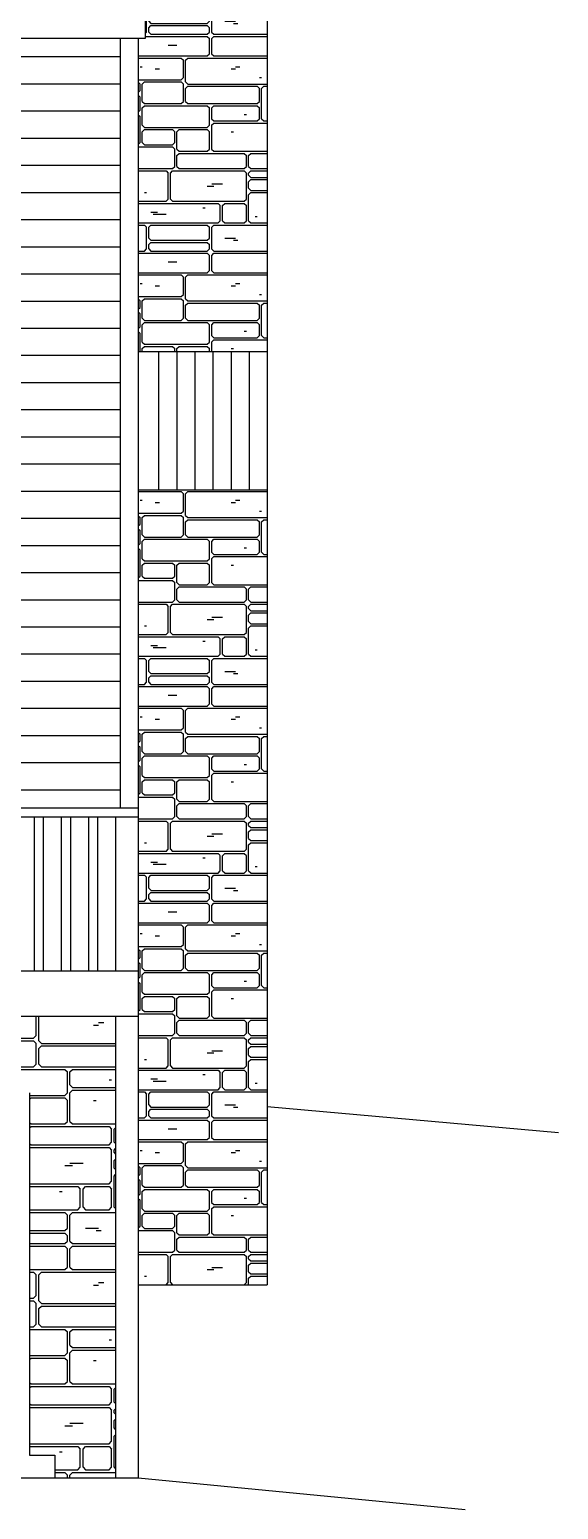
# Model space of a CAD drawing. Header units: inches. Extents: x 52 to 2123, y 129 to 1246.
# Drawn here: x 924.8 to 1041.6, y 129 to 456 of the extents above; entities that cross this region are included whole.
import ezdxf

# ---------------------------------------------------------------- set-up
doc = ezdxf.new("R2010")
doc.units = ezdxf.units.IN
doc.header["$LTSCALE"] = 15
doc.header["$MEASUREMENT"] = 0
for name, color, linetype in [('Exterior', 5, 'CONTINUOUS'), ('Exterior Details', 7, 'CONTINUOUS'), ('Landscaping', 94, 'CONTINUOUS'), ('Masonry', 1, 'CONTINUOUS')]:
    doc.layers.add(name, color=color, linetype=linetype)
pattern_1 = [(90, (609.615, 198.7), (-47.8906, 3e-15), [4.7874, -43.1032]), (90, (601.955, 197.265), (-47.8906, 3e-15), [6.2236, -41.667]), (90, (602.434, 198.7), (-47.8906, 3e-15), [4.7874, -43.1032]), (90, (592.86, 196.786), (-47.8906, 3e-15), [6.7024, -41.1883]), (90, (592.38, 200.616), (-47.8906, 3e-15), [2.8724, -45.0182]), (315, (565.57, 202.052), (47.8906, 4e-15), [0.677, -67.0505]), (90, (575.624, 200.616), (-47.8906, 3e-15), [3.83, -44.0607]), (90, (566.53, 200.616), (-47.8906, 3e-15), [3.83, -44.0607]), (90, (576.103, 200.616), (-47.8906, 3e-15), [2.8724, -45.0182]), (45, (562.22, 201.574), (4e-15, 47.8906), [0.677, -67.0505]), (45, (565.57, 198.222), (47.8906, -4e-15), [0.677, -67.0505]), (0, (563.177, 190.563), (0, 47.8906), [10.0535, -37.837]), (0, (563.177, 185.775), (0, 47.8906), [10.0535, -37.837]), (315, (562.7, 186.254), (-4e-15, 47.8906), [0.677, -67.0505]), (45, (562.7, 190.084), (4e-15, 47.8906), [0.677, -67.0505]), (90, (562.7, 186.254), (-47.8906, 3e-15), [3.83, -44.0607]), (315, (562.22, 198.7), (47.8906, 4e-15), [0.677, -67.0505]), (90, (562.22, 198.7), (-47.8906, 3e-15), [2.8724, -45.0182]), (0, (562.7, 198.222), (0, 47.8906), [2.8724, -45.0182]), (0, (595.253, 192.48), (0, 47.8906), [1.4362, -46.4544]), (0, (593.34, 196.308), (0, 47.8906), [8.1386, -39.752]), (0, (582.327, 195.83), (0, 47.8906), [19.1496, -28.741]), (0, (582.327, 189.605), (0, 47.8906), [19.1496, -28.741]), (0, (590.465, 189.126), (0, 47.8906), [11.011, -36.8796]), (0, (590.465, 185.775), (0, 47.8906), [11.011, -36.8796]), (0, (574.667, 194.393), (0, 47.8906), [6.2236, -41.667]), (0, (567.007, 194.87), (0, 47.8906), [13.8835, -34.007]), (0, (567.007, 199.66), (0, 47.8906), [13.8835, -34.007]), (0, (576.58, 200.137), (0, 47.8906), [15.3197, -32.571]), (0, (574.667, 189.126), (0, 47.8906), [14.3622, -33.5284]), (0, (574.667, 185.775), (0, 47.8906), [14.3622, -33.5284]), (0, (574.667, 189.605), (0, 47.8906), [6.2236, -41.667]), (45, (573.23, 191.04), (47.8906, -4e-15), [0.677, -67.0505]), (315, (566.53, 191.52), (-4e-15, 47.8906), [0.677, -67.0505]), (90, (574.19, 190.084), (-47.8906, 3e-15), [3.83, -44.0607]), (315, (573.23, 190.563), (-4e-15, 47.8906), [0.677, -67.0505]), (45, (573.23, 185.775), (47.8906, -4e-15), [0.677, -67.0505]), (0, (567.007, 191.04), (0, 47.8906), [6.2236, -41.667]), (315, (574.188, 186.254), (-4e-15, 47.8906), [0.677, -67.0505]), (45, (574.188, 188.648), (47.8906, -4e-15), [0.677, -67.0505]), (315, (574.188, 190.084), (-4e-15, 47.8906), [0.677, -67.0505]), (90, (574.19, 186.254), (-47.8906, 3e-15), [2.3937, -45.497]), (90, (573.71, 186.254), (-47.8906, 3e-15), [3.83, -44.0607]), (315, (573.23, 194.393), (47.8906, 4e-15), [0.677, -67.0505]), (0, (567.007, 200.137), (0, 47.8906), [8.1386, -39.752]), (90, (566.53, 195.35), (-47.8906, 3e-15), [3.83, -44.0607]), (0, (567.007, 194.393), (0, 47.8906), [6.2236, -41.667]), (45, (566.53, 193.914), (47.8906, -4e-15), [0.677, -67.0505]), (315, (566.53, 195.35), (-4e-15, 47.8906), [0.677, -67.0505]), (90, (566.53, 191.52), (-47.8906, 3e-15), [2.3937, -45.497]), (315, (566.53, 200.616), (47.8906, 4e-15), [0.677, -67.0505]), (45, (566.53, 199.18), (47.8906, -4e-15), [0.677, -67.0505]), (90, (566.05, 198.7), (-47.8906, 3e-15), [2.8724, -45.0182]), (45, (574.188, 193.914), (47.8906, -4e-15), [0.677, -67.0505]), (90, (573.71, 191.52), (-47.8906, 3e-15), [2.3937, -45.497]), (315, (576.103, 200.616), (47.8906, 4e-15), [0.677, -67.0505]), (45, (575.146, 200.137), (47.8906, -4e-15), [0.677, -67.0505]), (90, (581.37, 190.084), (-47.8906, 3e-15), [3.83, -44.0607]), (90, (581.85, 190.084), (-47.8906, 3e-15), [5.266, -42.6245]), (315, (581.848, 190.084), (-4e-15, 47.8906), [0.677, -67.0505]), (45, (580.89, 189.605), (4e-15, 47.8906), [0.677, -67.0505]), (315, (589.987, 186.254), (-4e-15, 47.8906), [0.677, -67.0505]), (45, (589.03, 185.775), (4e-15, 47.8906), [0.677, -67.0505]), (45, (589.987, 188.648), (4e-15, 47.8906), [0.677, -67.0505]), (315, (589.03, 189.126), (-4e-15, 47.8906), [0.677, -67.0505]), (90, (589.987, 186.254), (-47.8906, 3e-15), [2.3937, -45.497]), (90, (589.51, 186.254), (-47.8906, 3e-15), [2.3937, -45.497]), (0, (582.327, 196.308), (0, 47.8906), [9.5748, -38.316]), (0, (582.327, 199.66), (0, 47.8906), [9.5748, -38.316]), (315, (581.848, 196.786), (-4e-15, 47.8906), [0.677, -67.0505]), (90, (581.37, 195.35), (-47.8906, 3e-15), [3.83, -44.0607]), (45, (581.848, 195.35), (4e-15, 47.8906), [0.677, -67.0505]), (45, (580.89, 194.87), (47.8906, -4e-15), [0.677, -67.0505]), (315, (580.89, 194.393), (-4e-15, 47.8906), [0.677, -67.0505]), (0, (586.157, 193.914), (0, 47.8906), [0.4787, -47.412]), (45, (581.848, 199.18), (47.8906, -4e-15), [0.677, -67.0505]), (315, (580.89, 199.66), (-4e-15, 47.8906), [0.677, -67.0505]), (90, (581.85, 196.786), (-47.8906, 3e-15), [2.3937, -45.497]), (315, (592.86, 196.786), (-4e-15, 47.8906), [0.677, -67.0505]), (45, (591.9, 196.308), (4e-15, 47.8906), [0.677, -67.0505]), (0, (589.03, 197.744), (0, 47.8906), [0.4787, -47.412]), (45, (591.9, 200.137), (47.8906, -4e-15), [0.677, -67.0505]), (315, (591.9, 199.66), (-4e-15, 47.8906), [0.677, -67.0505]), (90, (592.38, 196.786), (-47.8906, 3e-15), [2.3937, -45.497]), (0, (602.913, 197.744), (0, 47.8906), [10.5323, -37.3583]), (0, (602.913, 191.04), (0, 47.8906), [10.5323, -37.3583]), (315, (602.434, 191.52), (-4e-15, 47.8906), [0.677, -67.0505]), (90, (601.955, 190.084), (-47.8906, 3e-15), [5.266, -42.6245]), (45, (602.434, 190.084), (47.8906, -4e-15), [0.677, -67.0505]), (315, (602.434, 186.254), (-4e-15, 47.8906), [0.677, -67.0505]), (45, (601.476, 185.775), (4e-15, 47.8906), [0.677, -67.0505]), (90, (602.434, 186.254), (-47.8906, 3e-15), [3.83, -44.0607]), (90, (601.955, 186.254), (-47.8906, 3e-15), [2.3937, -45.497]), (45, (601.476, 189.605), (4e-15, 47.8906), [0.677, -67.0505]), (315, (601.476, 189.126), (-4e-15, 47.8906), [0.677, -67.0505]), (45, (609.615, 185.775), (4e-15, 47.8906), [0.677, -67.0505]), (0, (602.913, 185.775), (0, 47.8906), [6.7024, -41.1883]), (0, (602.913, 190.563), (0, 47.8906), [6.7024, -41.1883]), (315, (609.615, 190.563), (47.8906, 4e-15), [0.677, -67.0505]), (90, (610.094, 186.254), (-47.8906, 3e-15), [3.83, -44.0607]), (315, (602.434, 198.7), (-4e-15, 47.8906), [0.677, -67.0505]), (45, (602.434, 197.265), (4e-15, 47.8906), [0.677, -67.0505]), (63.435, (601.476, 196.308), (-1e-07, 47.8906), [1.0705, -106.0162]), (90, (602.434, 191.52), (-47.8906, 3e-15), [5.745, -42.1457]), (0, (596.69, 192.956), (0, 47.8906), [0.4787, -47.412]), (315, (601.476, 195.83), (47.8906, 4e-15), [0.677, -67.0505]), (0, (598.604, 201.095), (0, 47.8906), [0.9575, -46.933]), (0, (605.785, 193.914), (0, 47.8906), [0.9575, -46.933]), (0, (605.306, 194.393), (0, 47.8906), [0.9575, -46.933]), (0, (602.913, 198.222), (0, 47.8906), [6.2236, -41.667]), (45, (609.136, 198.222), (4e-15, 47.8906), [0.677, -67.0505]), (45, (613.445, 191.04), (4e-15, 47.8906), [0.677, -67.0505]), (90, (613.924, 191.52), (-47.8906, 3e-15), [5.745, -42.1457]), (315, (613.445, 197.744), (-4e-15, 47.8906), [0.677, -67.0505]), (0, (611.53, 196.786), (0, 47.8906), [0.4787, -47.412]), (315, (565.57, 204.925), (-4e-15, 47.8906), [0.677, -67.0505]), (45, (565.57, 202.53), (47.8906, -4e-15), [0.677, -67.0505]), (0, (562.7, 214.98), (0, 47.8906), [18.192, -29.6985]), (0, (562.7, 210.67), (0, 47.8906), [18.192, -29.6985]), (0, (562.7, 210.19), (0, 47.8906), [12.4472, -35.4434]), (0, (562.7, 205.404), (0, 47.8906), [12.4472, -35.4434]), (90, (562.22, 211.15), (-47.8906, 3e-15), [3.3512, -44.5394]), (90, (562.22, 205.88), (-47.8906, 3e-15), [3.83, -44.0607]), (315, (562.22, 203.01), (-4e-15, 47.8906), [0.677, -67.0505]), (45, (562.22, 204.446), (4e-15, 47.8906), [0.677, -67.0505]), (315, (562.22, 205.882), (-4e-15, 47.8906), [0.677, -67.0505]), (90, (562.22, 203.01), (-47.8906, 3e-15), [1.4362, -46.4544]), (0, (562.7, 204.925), (0, 47.8906), [2.8724, -45.0182]), (0, (562.7, 202.53), (0, 47.8906), [2.8724, -45.0182]), (0, (562.7, 202.052), (0, 47.8906), [2.8724, -45.0182]), (45, (562.22, 209.712), (4e-15, 47.8906), [0.677, -67.0505]), (315, (562.22, 211.15), (-4e-15, 47.8906), [0.677, -67.0505]), (45, (562.22, 214.5), (4e-15, 47.8906), [0.677, -67.0505]), (0, (607.22, 225.99), (0, 47.8906), [23.937, -23.9536]), (0, (607.22, 221.68), (0, 47.8906), [23.937, -23.9536]), (0, (590.465, 228.383), (0, 47.8906), [15.3197, -32.571]), (0, (590.465, 221.68), (0, 47.8906), [15.3197, -32.571]), (0, (590.465, 233.17), (0, 47.8906), [5.266, -42.6245]), (0, (590.465, 231.734), (0, 47.8906), [5.266, -42.6245]), (0, (590.465, 231.256), (0, 47.8906), [15.3197, -32.571]), (0, (590.465, 228.86), (0, 47.8906), [15.3197, -32.571]), (0, (582.327, 221.2), (0, 47.8906), [17.2346, -30.656]), (0, (582.327, 215.457), (0, 47.8906), [17.2346, -30.656]), (0, (576.58, 210.19), (0, 47.8906), [19.1496, -28.741]), (0, (576.58, 204.446), (0, 47.8906), [19.1496, -28.741]), (0, (582.327, 214.98), (0, 47.8906), [13.4047, -34.486]), (0, (582.327, 210.67), (0, 47.8906), [13.4047, -34.486]), (0, (593.34, 203.967), (0, 47.8906), [8.1386, -39.752]), (90, (589.987, 222.16), (-47.8906, 3e-15), [5.745, -42.1457]), (90, (589.51, 222.16), (-47.8906, 3e-15), [3.351, -44.5394]), (90, (584.24, 222.16), (-47.8906, 3e-15), [3.351, -44.5394]), (0, (568.443, 217.37), (0, 47.8906), [12.4472, -35.4434]), (0, (568.443, 215.457), (0, 47.8906), [12.4472, -35.4434]), (0, (568.443, 221.2), (0, 47.8906), [12.4472, -35.4434]), (0, (568.443, 217.85), (0, 47.8906), [12.4472, -35.4434]), (0, (576.58, 203.967), (0, 47.8906), [15.3197, -32.571]), (0, (567.007, 204.925), (0, 47.8906), [8.1386, -39.752]), (45, (566.53, 204.446), (47.8906, -4e-15), [0.677, -67.0505]), (90, (566.05, 203.01), (-47.8906, 3e-15), [1.4362, -46.4544]), (0, (569.4, 207.797), (0, 47.8906), [0.9575, -46.933]), (0, (566.05, 208.276), (0, 47.8906), [0.4787, -47.412]), (90, (575.624, 205.88), (-47.8906, 3e-15), [3.83, -44.0607]), (90, (576.103, 204.925), (-47.8906, 3e-15), [4.7874, -43.1032]), (45, (576.103, 203.49), (47.8906, -4e-15), [0.677, -67.0505]), (315, (576.103, 204.925), (47.8906, 4e-15), [0.677, -67.0505]), (45, (575.146, 205.404), (47.8906, -4e-15), [0.677, -67.0505]), (315, (575.146, 204.925), (47.8906, 4e-15), [0.677, -67.0505]), (45, (576.103, 209.712), (47.8906, -4e-15), [0.677, -67.0505]), (315, (575.146, 210.19), (47.8906, 4e-15), [0.677, -67.0505]), (0, (572.273, 213.063), (0, 47.8906), [1.915, -45.9757]), (315, (567.965, 215.936), (47.8906, 4e-15), [0.677, -67.0505]), (45, (567.965, 216.893), (47.8906, -4e-15), [0.677, -67.0505]), (90, (567.965, 215.936), (-47.8906, 3e-15), [0.9575, -46.933]), (45, (567.965, 220.723), (47.8906, -4e-15), [0.677, -67.0505]), (90, (567.965, 218.33), (-47.8906, 3e-15), [2.3937, -45.497]), (315, (567.965, 218.33), (47.8906, 4e-15), [0.677, -67.0505]), (90, (581.37, 211.15), (-47.8906, 3e-15), [3.3512, -44.5394]), (90, (581.85, 211.15), (-47.8906, 3e-15), [3.3512, -44.5394]), (45, (580.89, 210.67), (47.8906, -4e-15), [0.677, -67.0505]), (315, (581.848, 211.15), (-4e-15, 47.8906), [0.677, -67.0505]), (0, (586.157, 207.797), (0, 47.8906), [0.9575, -46.933]), (0, (587.114, 208.276), (0, 47.8906), [0.9575, -46.933]), (0, (592.38, 205.88), (0, 47.8906), [0.4787, -47.412]), (45, (592.86, 203.49), (4e-15, 47.8906), [0.677, -67.0505]), (315, (591.9, 203.967), (47.8906, 4e-15), [0.677, -67.0505]), (0, (584.72, 221.68), (0, 47.8906), [4.3087, -43.582]), (90, (581.85, 215.936), (-47.8906, 3e-15), [4.7874, -43.1032]), (45, (581.848, 214.5), (47.8906, -4e-15), [0.677, -67.0505]), (315, (580.89, 214.98), (-4e-15, 47.8906), [0.677, -67.0505]), (315, (581.848, 215.936), (-4e-15, 47.8906), [0.677, -67.0505]), (45, (580.89, 215.457), (47.8906, -4e-15), [0.677, -67.0505]), (315, (580.89, 217.372), (-4e-15, 47.8906), [0.677, -67.0505]), (90, (581.37, 215.936), (-47.8906, 3e-15), [0.9575, -46.933]), (315, (584.242, 222.16), (-4e-15, 47.8906), [0.677, -67.0505]), (45, (581.848, 220.723), (47.8906, -4e-15), [0.677, -67.0505]), (315, (580.89, 221.202), (-4e-15, 47.8906), [0.677, -67.0505]), (90, (581.37, 218.33), (-47.8906, 3e-15), [2.3937, -45.497]), (45, (580.89, 217.85), (47.8906, -4e-15), [0.677, -67.0505]), (0, (584.72, 218.33), (0, 47.8906), [2.3937, -45.497]), (0, (586.635, 217.85), (0, 47.8906), [0.9575, -46.933]), (45, (589.03, 221.68), (4e-15, 47.8906), [0.677, -67.0505]), (315, (589.987, 222.16), (-4e-15, 47.8906), [0.677, -67.0505]), (0, (573.23, 226.47), (0, 47.8906), [15.7984, -32.0922]), (0, (573.23, 233.17), (0, 47.8906), [15.7984, -32.0922]), (90, (572.75, 226.947), (-47.8906, 3e-15), [5.745, -42.1457]), (315, (572.752, 226.947), (-4e-15, 47.8906), [0.677, -67.0505]), (45, (572.752, 232.692), (4e-15, 47.8906), [0.677, -67.0505]), (0, (584.72, 225.99), (0, 47.8906), [4.3087, -43.582]), (45, (584.242, 225.51), (47.8906, -4e-15), [0.677, -67.0505]), (0, (580.89, 229.82), (0, 47.8906), [1.4362, -46.4544]), (0, (581.85, 230.3), (0, 47.8906), [2.3937, -45.497]), (45, (589.987, 227.904), (4e-15, 47.8906), [0.677, -67.0505]), (90, (589.51, 226.947), (-47.8906, 3e-15), [5.745, -42.1457]), (0, (591.423, 223.117), (0, 47.8906), [0.4787, -47.412]), (315, (589.03, 225.99), (47.8906, 4e-15), [0.677, -67.0505]), (45, (589.03, 226.468), (47.8906, -4e-15), [0.677, -67.0505]), (315, (589.987, 229.34), (-4e-15, 47.8906), [0.677, -67.0505]), (90, (589.987, 229.34), (-47.8906, 3e-15), [1.4362, -46.4544]), (45, (589.987, 230.777), (4e-15, 47.8906), [0.677, -67.0505]), (315, (589.987, 232.213), (-4e-15, 47.8906), [0.677, -67.0505]), (45, (589.987, 232.692), (4e-15, 47.8906), [0.677, -67.0505]), (315, (589.03, 233.17), (47.8906, 4e-15), [0.677, -67.0505]), (90, (589.987, 232.213), (-47.8906, 3e-15), [0.4787, -47.412]), (90, (606.743, 222.16), (-47.8906, 3e-15), [3.351, -44.5394]), (90, (606.264, 222.16), (-47.8906, 3e-15), [5.745, -42.1457]), (0, (601, 221.2), (0, 47.8906), [13.8835, -34.007]), (0, (601, 215.457), (0, 47.8906), [13.8835, -34.007]), (90, (596.69, 208.276), (-47.8906, 3e-15), [6.2236, -41.667]), (90, (609.615, 208.276), (-47.8906, 3e-15), [6.2236, -41.667]), (90, (596.21, 211.15), (-47.8906, 3e-15), [3.351, -44.5394]), (45, (602.434, 203.49), (47.8906, -4e-15), [0.677, -67.0505]), (0, (601.476, 211.627), (0, 47.8906), [1.915, -45.9757]), (0, (597.17, 207.797), (0, 47.8906), [11.9685, -35.922]), (0, (597.17, 207.32), (0, 47.8906), [11.9685, -35.922]), (0, (597.17, 204.446), (0, 47.8906), [11.9685, -35.922]), (45, (596.69, 206.84), (4e-15, 47.8906), [0.677, -67.0505]), (90, (596.21, 204.925), (-47.8906, 3e-15), [4.7874, -43.1032]), (315, (596.69, 204.925), (-4e-15, 47.8906), [0.677, -67.0505]), (45, (595.73, 204.446), (4e-15, 47.8906), [0.677, -67.0505]), (90, (596.69, 204.925), (-47.8906, 3e-15), [1.915, -45.9757]), (315, (601.476, 203.967), (-4e-15, 47.8906), [0.677, -67.0505]), (315, (596.69, 208.276), (-4e-15, 47.8906), [0.677, -67.0505]), (315, (595.73, 210.19), (-4e-15, 47.8906), [0.677, -67.0505]), (45, (595.73, 210.67), (47.8906, -4e-15), [0.677, -67.0505]), (0, (601, 212.106), (0, 47.8906), [0.4787, -47.412]), (315, (609.136, 207.32), (-4e-15, 47.8906), [0.677, -67.0505]), (0, (602.913, 203.967), (0, 47.8906), [6.2236, -41.667]), (90, (609.615, 204.925), (-47.8906, 3e-15), [1.915, -45.9757]), (45, (609.136, 204.446), (4e-15, 47.8906), [0.677, -67.0505]), (315, (609.136, 203.967), (-4e-15, 47.8906), [0.677, -67.0505]), (45, (609.136, 207.797), (4e-15, 47.8906), [0.677, -67.0505]), (0, (597.17, 214.98), (0, 47.8906), [11.9685, -35.922]), (90, (600.52, 215.936), (-47.8906, 3e-15), [4.7874, -43.1032]), (90, (600.04, 215.936), (-47.8906, 3e-15), [4.7874, -43.1032]), (45, (596.69, 214.5), (4e-15, 47.8906), [0.677, -67.0505]), (315, (595.73, 214.98), (-4e-15, 47.8906), [0.677, -67.0505]), (45, (599.56, 215.457), (47.8906, -4e-15), [0.677, -67.0505]), (315, (600.52, 215.936), (47.8906, 4e-15), [0.677, -67.0505]), (315, (599.56, 221.202), (-4e-15, 47.8906), [0.677, -67.0505]), (45, (600.52, 220.723), (4e-15, 47.8906), [0.677, -67.0505]), (315, (609.136, 214.98), (-4e-15, 47.8906), [0.677, -67.0505]), (45, (605.785, 221.68), (47.8906, -4e-15), [0.677, -67.0505]), (315, (606.743, 222.16), (-4e-15, 47.8906), [0.677, -67.0505]), (0, (609.136, 218.81), (0, 47.8906), [0.4787, -47.412]), (90, (615.36, 215.936), (-47.8906, 3e-15), [4.7874, -43.1032]), (45, (614.88, 215.457), (47.8906, -4e-15), [0.677, -67.0505]), (315, (614.88, 221.202), (-4e-15, 47.8906), [0.677, -67.0505]), (0, (609.615, 231.256), (0, 47.8906), [0.9575, -46.933]), (0, (607.22, 233.17), (0, 47.8906), [12.4472, -35.4434]), (0, (607.22, 226.47), (0, 47.8906), [12.4472, -35.4434]), (0, (597.17, 233.17), (0, 47.8906), [8.6173, -39.2733]), (0, (597.17, 231.734), (0, 47.8906), [8.6173, -39.2733]), (0, (598.604, 225.51), (0, 47.8906), [0.4787, -47.412]), (315, (596.69, 232.213), (-4e-15, 47.8906), [0.677, -67.0505]), (45, (596.69, 232.692), (47.8906, -4e-15), [0.677, -67.0505]), (45, (595.73, 231.734), (47.8906, -4e-15), [0.677, -67.0505]), (315, (595.73, 233.17), (-4e-15, 47.8906), [0.677, -67.0505]), (90, (596.69, 232.213), (-47.8906, 3e-15), [0.4787, -47.412]), (90, (596.21, 232.213), (-47.8906, 3e-15), [0.4787, -47.412]), (315, (605.785, 228.383), (47.8906, 4e-15), [0.677, -67.0505]), (90, (606.743, 226.947), (-47.8906, 3e-15), [5.745, -42.1457]), (45, (606.743, 225.51), (4e-15, 47.8906), [0.677, -67.0505]), (315, (606.743, 226.947), (-4e-15, 47.8906), [0.677, -67.0505]), (45, (605.785, 228.862), (47.8906, -4e-15), [0.677, -67.0505]), (315, (605.785, 231.256), (-4e-15, 47.8906), [0.677, -67.0505]), (45, (605.785, 231.734), (4e-15, 47.8906), [0.677, -67.0505]), (315, (605.785, 233.17), (-4e-15, 47.8906), [0.677, -67.0505]), (90, (606.264, 232.213), (-47.8906, 3e-15), [0.4787, -47.412]), (90, (606.264, 229.34), (-47.8906, 3e-15), [1.4362, -46.4544]), (45, (606.743, 232.692), (47.8906, -4e-15), [0.677, -67.0505]), (0, (608.18, 231.734), (0, 47.8906), [1.915, -45.9757]), (0, (616.796, 223.596), (0, 47.8906), [2.8724, -45.018]), (0, (616.317, 224.074), (0, 47.8906), [1.4362, -46.4544]), (0, (614.88, 228.383), (0, 47.8906), [0.4787, -47.412]), (90, (620.147, 226.947), (-47.8906, 3e-15), [5.745, -42.1457]), (45, (619.67, 226.468), (4e-15, 47.8906), [0.677, -67.0505]), (315, (619.67, 233.17), (47.8906, 4e-15), [0.677, -67.0505]), (90, (631.637, 222.16), (-47.8906, 3e-15), [3.351, -44.5394]), (45, (631.158, 221.68), (4e-15, 47.8906), [0.677, -67.0505]), (0, (627.807, 225.03), (0, 47.8906), [0.4787, -47.412]), (315, (631.158, 225.99), (47.8906, 4e-15), [0.677, -67.0505])]

# ---------------------------------------------------------------- blocks, each defined once
blk = doc.blocks.new('Lower Bricks 4')
at = {"layer": 'Exterior', "color": 2}
blk.add_line((918.78, 235.98), (919.93, 235.98), dxfattribs=at)
at = {"layer": 'Exterior'}
for p, q in [((915.33, 221.04), (915.38, 220.99)), ((924.79, 152.39), (925.1, 152.08))]:
    blk.add_line(p, q, dxfattribs=at)
at = {"layer": 'Exterior Details'}
for p, q in [((868.78, 233.68), (868.78, 237.99)), ((869.35, 232.53), (869.35, 237.99)), ((881.42, 235.98), (882.56, 235.98)), ((882.56, 236.55), (883.71, 236.55)), ((893.48, 232.53), (893.48, 237.99)), ((894.05, 236.55), (894.05, 237.99)), ((894.05, 236.55), (894.63, 235.98)), ((894.63, 235.98), (908.99, 235.98)), ((908.99, 235.98), (909.57, 236.55)), ((909.57, 236.55), (909.57, 237.99)), ((910.16, 233.68), (910.16, 237.99)), ((914.76, 236.55), (915.33, 236.55)), ((926.25, 233.68), (926.25, 237.99)), ((926.82, 232.53), (926.82, 237.99)), ((938.88, 235.98), (940.03, 235.98)), ((940.03, 236.55), (941.18, 236.55)), ((867.46, 233.1), (868.2, 233.1)), ((867.46, 232.53), (868.2, 232.53)), ((868.2, 233.1), (868.78, 233.68)), ((868.2, 232.53), (868.78, 231.95)), ((869.35, 232.53), (869.93, 231.95)), ((888.88, 233.68), (889.46, 233.68)), ((892.91, 231.95), (893.48, 232.53)), ((894.05, 234.83), (894.63, 235.4)), ((894.05, 232.53), (894.05, 234.83)), ((894.05, 232.53), (894.63, 231.95)), ((894.63, 235.4), (908.99, 235.4)), ((908.99, 235.4), (909.57, 234.83)), ((908.99, 231.95), (909.57, 232.53)), ((909.57, 232.53), (909.57, 234.83)), ((910.16, 233.68), (910.73, 233.1)), ((910.16, 231.95), (910.73, 232.53)), ((910.73, 233.1), (925.67, 233.1)), ((910.73, 232.53), (914.18, 232.53)), ((914.18, 232.53), (914.76, 231.95)), ((915.33, 231.95), (915.91, 232.53)), ((915.91, 232.53), (925.67, 232.53)), ((925.67, 233.1), (926.25, 233.68)), ((925.67, 232.53), (926.25, 231.95)), ((926.82, 232.53), (927.39, 231.95)), ((868.78, 227.36), (868.78, 231.95)), ((869.35, 230.81), (869.93, 231.38)), ((869.35, 227.36), (869.35, 230.81)), ((869.93, 231.95), (892.91, 231.95)), ((869.93, 231.38), (888.31, 231.38)), ((888.31, 231.38), (888.88, 230.81)), ((888.88, 227.36), (888.88, 230.81)), ((889.46, 230.81), (890.03, 231.38)), ((889.46, 222.76), (889.46, 230.81)), ((890.03, 231.38), (899.8, 231.38)), ((894.63, 231.95), (908.99, 231.95)), ((899.8, 231.38), (900.37, 230.81)), ((900.37, 223.34), (900.37, 230.81)), ((900.95, 230.81), (901.52, 231.38)), ((900.95, 225.06), (900.95, 230.81)), ((901.52, 231.38), (908.99, 231.38)), ((908.99, 231.38), (909.57, 230.81)), ((909.57, 225.06), (909.57, 230.81)), ((910.16, 230.23), (910.16, 231.95)), ((910.16, 230.23), (910.73, 229.66)), ((910.16, 228.51), (910.73, 229.08)), ((910.73, 229.66), (914.18, 229.66)), ((910.73, 229.08), (914.18, 229.08)), ((914.18, 229.66), (914.76, 230.23)), ((914.18, 229.08), (914.76, 228.51)), ((914.76, 230.23), (914.76, 231.95)), ((915.33, 227.36), (915.33, 231.95)), ((926.25, 227.36), (926.25, 231.95)), ((926.82, 230.81), (927.39, 231.38)), ((926.82, 227.36), (926.82, 230.81)), ((927.39, 231.95), (943.79, 231.95)), ((927.39, 231.38), (943.79, 231.38)), ((867.46, 226.78), (868.2, 226.78)), ((867.46, 226.21), (875.1, 226.21)), ((868.2, 226.78), (868.78, 227.36)), ((869.35, 227.36), (869.93, 226.78)), ((869.93, 226.78), (888.31, 226.78)), ((875.1, 226.21), (875.67, 225.63)), ((876.25, 225.63), (876.82, 226.21)), ((876.82, 226.21), (888.31, 226.21)), ((888.31, 226.78), (888.88, 227.36)), ((888.31, 226.21), (888.88, 225.63)), ((896.35, 227.93), (897.5, 227.93)), ((910.16, 225.06), (910.16, 228.51)), ((914.76, 225.06), (914.76, 228.51)), ((915.33, 227.36), (915.91, 226.78)), ((915.33, 225.63), (915.91, 226.21)), ((915.91, 226.78), (925.67, 226.78)), ((915.91, 226.21), (932.57, 226.21)), ((925.67, 226.78), (926.25, 227.36)), ((926.82, 227.36), (927.39, 226.78)), ((927.39, 226.78), (943.79, 226.78)), ((932.57, 226.21), (933.14, 225.63)), ((933.71, 225.63), (934.29, 226.21)), ((934.29, 226.21), (943.79, 226.21)), ((875.67, 221.04), (875.67, 225.63)), ((876.25, 222.76), (876.25, 225.63)), ((876.25, 222.76), (876.82, 222.19)), ((884.86, 223.91), (885.44, 223.91)), ((888.31, 222.19), (888.88, 222.76)), ((888.88, 222.76), (888.88, 225.63)), ((889.46, 222.76), (890.03, 222.19)), ((899.8, 222.19), (900.37, 223.34)), ((900.95, 225.06), (901.52, 224.49)), ((900.95, 223.34), (901.52, 223.91)), ((900.95, 220.99), (900.95, 223.34)), ((901.52, 224.49), (908.99, 224.49)), ((901.52, 223.91), (914.16, 223.91)), ((908.99, 224.49), (909.57, 225.06)), ((910.16, 225.06), (910.73, 224.49)), ((910.73, 224.49), (914.18, 224.49)), ((911.86, 222.76), (912.44, 222.76)), ((914.16, 223.91), (914.74, 223.34)), ((914.18, 224.49), (914.76, 225.06)), ((914.74, 220.99), (914.74, 223.34)), ((915.33, 221.04), (915.33, 225.63)), ((933.14, 221.04), (933.14, 225.63)), ((933.71, 222.76), (933.71, 225.63)), ((933.71, 222.76), (934.29, 222.19)), ((942.33, 223.91), (942.91, 223.91)), ((875.62, 220.99), (875.67, 221.04)), ((876.25, 221.04), (876.82, 221.61)), ((876.25, 220.99), (876.25, 221.04)), ((876.82, 222.19), (888.31, 222.19)), ((876.82, 221.61), (899.8, 221.61)), ((890.03, 222.19), (899.8, 222.19)), ((899.8, 221.61), (900.37, 221.04)), ((900.37, 220.99), (900.37, 221.04)), ((924.79, 220.46), (932.57, 220.46)), ((924.79, 219.58), (925.1, 219.89)), ((925.1, 219.89), (932.57, 219.89)), ((932.57, 220.46), (933.14, 221.04)), ((932.57, 219.89), (933.14, 219.32)), ((933.14, 214.72), (933.14, 219.32)), ((933.71, 221.04), (934.29, 221.61)), ((933.71, 214.72), (933.71, 221.04)), ((934.29, 222.19), (943.79, 222.19)), ((934.29, 221.61), (943.79, 221.61)), ((938.88, 219.32), (939.46, 219.32)), ((924.79, 214.45), (925.1, 214.14)), ((924.79, 213.27), (925.1, 213.57)), ((925.1, 214.14), (932.57, 214.14)), ((925.1, 213.57), (942.33, 213.57)), ((932.57, 214.14), (933.14, 214.72)), ((933.71, 214.72), (934.29, 214.14)), ((934.29, 214.14), (943.79, 214.14)), ((942.33, 213.57), (942.91, 213)), ((942.91, 210.12), (942.91, 213)), ((943.48, 213), (943.79, 213.31)), ((943.48, 210.12), (943.48, 213)), ((924.79, 209.85), (925.1, 209.55)), ((925.1, 209.55), (942.33, 209.55)), ((942.33, 209.55), (942.91, 210.12)), ((943.48, 210.12), (943.79, 209.81)), ((924.79, 208.95), (942.33, 208.95)), ((942.33, 208.95), (942.91, 208.38)), ((942.91, 201.49), (942.91, 208.38)), ((943.48, 208.38), (943.79, 208.69)), ((943.48, 207.81), (943.48, 208.38)), ((943.48, 207.81), (943.79, 207.49)), ((943.48, 206.08), (943.79, 206.39)), ((943.48, 204.36), (943.48, 206.08)), ((932.57, 204.93), (934.29, 204.93)), ((933.71, 205.51), (936.59, 205.51)), ((943.48, 204.36), (943.79, 204.05)), ((943.48, 202.64), (943.79, 202.95)), ((924.79, 200.91), (942.33, 200.91)), ((924.79, 200.34), (935.42, 200.34)), ((935.42, 200.34), (935.99, 199.76)), ((935.99, 195.74), (935.99, 199.76)), ((936.59, 199.76), (937.16, 200.34)), ((936.59, 195.74), (936.59, 199.76)), ((937.16, 200.34), (942.33, 200.34)), ((942.33, 200.91), (942.91, 201.49)), ((942.33, 200.34), (942.91, 199.76)), ((942.91, 195.74), (942.91, 199.76)), ((943.48, 195.74), (943.48, 202.64)), ((931.4, 199.19), (931.97, 199.19)), ((924.79, 195.17), (935.42, 195.17)), ((924.79, 194.59), (932.57, 194.59)), ((932.57, 194.59), (933.14, 194.02)), ((933.14, 191.15), (933.14, 194.02)), ((933.71, 194.02), (934.29, 194.59)), ((933.71, 188.27), (933.71, 194.02)), ((934.29, 194.59), (943.79, 194.59)), ((935.42, 195.17), (935.99, 195.74)), ((936.59, 195.74), (937.16, 195.17)), ((937.16, 195.17), (942.33, 195.17)), ((942.33, 195.17), (942.91, 195.74)), ((943.48, 195.74), (943.79, 195.43)), ((924.79, 190.57), (932.57, 190.57)), ((924.79, 190), (932.57, 190)), ((932.57, 190.57), (933.14, 191.15)), ((932.57, 190), (933.14, 189.42)), ((937.16, 191.15), (940.03, 191.15)), ((939.46, 190.57), (940.61, 190.57)), ((924.79, 187.7), (932.57, 187.7)), ((924.79, 187.12), (932.57, 187.12)), ((932.57, 187.7), (933.14, 188.27)), ((932.57, 187.12), (933.14, 186.55)), ((933.14, 188.27), (933.14, 189.42)), ((933.14, 182.53), (933.14, 186.55)), ((933.71, 188.27), (934.29, 187.7)), ((933.71, 186.55), (934.29, 187.12)), ((933.71, 182.53), (933.71, 186.55)), ((934.29, 187.7), (943.79, 187.7)), ((934.29, 187.12), (943.79, 187.12)), ((924.79, 181.95), (932.57, 181.95)), ((924.79, 181.38), (925.67, 181.38)), ((925.67, 181.38), (926.25, 180.8)), ((926.25, 176.21), (926.25, 180.8)), ((926.82, 180.8), (927.39, 181.38)), ((926.82, 175.06), (926.82, 180.8)), ((927.39, 181.38), (943.79, 181.38)), ((932.57, 181.95), (933.14, 182.53)), ((933.71, 182.53), (934.29, 181.95)), ((934.29, 181.95), (943.79, 181.95)), ((938.88, 178.51), (940.03, 178.51)), ((940.03, 179.08), (941.18, 179.08)), ((924.79, 175.63), (925.67, 175.63)), ((924.79, 175.06), (925.67, 175.06)), ((925.67, 175.63), (926.25, 176.21)), ((925.67, 175.06), (926.25, 174.49)), ((926.25, 169.89), (926.25, 174.49)), ((926.82, 175.06), (927.39, 174.49)), ((926.82, 173.34), (927.39, 173.91)), ((926.82, 169.89), (926.82, 173.34)), ((927.39, 174.49), (943.79, 174.49)), ((927.39, 173.91), (943.79, 173.91)), ((924.79, 169.31), (925.67, 169.31)), ((924.79, 168.74), (932.57, 168.74)), ((925.67, 169.31), (926.25, 169.89)), ((926.82, 169.89), (927.39, 169.31)), ((927.39, 169.31), (943.79, 169.31)), ((932.57, 168.74), (933.14, 168.17)), ((933.14, 163.57), (933.14, 168.17)), ((933.71, 168.17), (934.29, 168.74)), ((933.71, 165.29), (933.71, 168.17)), ((934.29, 168.74), (943.79, 168.74)), ((932.57, 163), (933.14, 163.57)), ((933.71, 165.29), (934.29, 164.72)), ((933.71, 163.57), (934.29, 164.14)), ((933.71, 157.25), (933.71, 163.57)), ((934.29, 164.72), (943.79, 164.72)), ((934.29, 164.14), (943.79, 164.14)), ((942.33, 166.44), (942.91, 166.44)), ((924.79, 163), (932.57, 163)), ((924.79, 162.12), (925.1, 162.42)), ((925.1, 162.42), (932.57, 162.42)), ((932.57, 162.42), (933.14, 161.85)), ((933.14, 157.25), (933.14, 161.85)), ((938.88, 161.85), (939.46, 161.85)), ((924.79, 156.98), (925.1, 156.68)), ((932.57, 156.68), (933.14, 157.25)), ((933.71, 157.25), (934.29, 156.68)), ((924.79, 155.8), (925.1, 156.1)), ((925.1, 156.68), (932.57, 156.68)), ((925.1, 156.1), (942.33, 156.1)), ((934.29, 156.68), (943.79, 156.68)), ((942.33, 156.1), (942.91, 155.53)), ((942.91, 152.65), (942.91, 155.53)), ((943.48, 155.53), (943.79, 155.84)), ((943.48, 152.65), (943.48, 155.53)), ((924.79, 151.49), (942.33, 151.49)), ((925.1, 152.08), (942.33, 152.08)), ((942.33, 152.08), (942.91, 152.65)), ((942.33, 151.49), (942.91, 150.91)), ((942.91, 144.02), (942.91, 150.91)), ((943.48, 152.65), (943.79, 152.34)), ((943.48, 150.91), (943.79, 151.22)), ((943.48, 150.34), (943.48, 150.91)), ((932.57, 147.46), (934.29, 147.46)), ((933.71, 148.04), (936.59, 148.04)), ((943.48, 150.34), (943.79, 150.03)), ((943.48, 148.61), (943.79, 148.92)), ((943.48, 146.89), (943.48, 148.61)), ((942.33, 143.44), (942.91, 144.02)), ((943.48, 146.89), (943.79, 146.58)), ((943.48, 145.17), (943.79, 145.48)), ((943.48, 138.27), (943.48, 145.17)), ((924.79, 143.44), (942.33, 143.44)), ((924.79, 142.87), (935.42, 142.87)), ((931.4, 141.72), (931.97, 141.72)), ((935.42, 142.87), (935.99, 142.29)), ((935.99, 138.27), (935.99, 142.29)), ((936.59, 142.29), (937.16, 142.87)), ((936.59, 138.27), (936.59, 142.29)), ((937.16, 142.87), (942.33, 142.87)), ((942.33, 142.87), (942.91, 142.29)), ((942.91, 138.27), (942.91, 142.29)), ((930.39, 137.7), (935.42, 137.7)), ((935.42, 137.7), (935.99, 138.27)), ((936.59, 138.27), (937.16, 137.7)), ((937.16, 137.7), (942.33, 137.7)), ((942.33, 137.7), (942.91, 138.27)), ((943.48, 138.27), (943.79, 137.96)), ((930.39, 137.12), (932.57, 137.12)), ((932.57, 137.12), (933.14, 136.55)), ((933.14, 135.93), (933.14, 136.55)), ((933.71, 136.55), (934.29, 137.12)), ((933.71, 135.93), (933.71, 136.55)), ((934.29, 137.12), (943.79, 137.12))]:
    blk.add_line(p, q, dxfattribs=at)

msp = doc.modelspace()

# ---------------------------------------------------------------- hatches: boundary and pattern name
at = {"layer": 'Exterior'}
h = msp.add_hatch(dxfattribs=at)
h.set_pattern_fill('_USER,_O', color=256, scale=6, pattern_type=0)
h.set_pattern_definition([(0, (0, 0), (0, 6), [])])
h.paths.add_polyline_path([(573.26077, 393.12692), (583.94981, 399.38742), (592.18159, 399.38742), (601.51915, 393.49518), (608.0887, 389.34963), (634.29194, 406.81846), (664.79194, 386.48513), (664.79194, 452.48513), (707.79194, 452.48513), (707.79194, 381.48513), (672.29194, 381.48513), (705.29194, 359.48513), (705.29194, 357.98513), (703.29194, 354.98513), (703.29194, 353.48513), (701.79194, 353.48513), (701.79194, 351.98513), (701.29194, 351.98513), (701.29194, 347.98513), (700.29194, 347.98513), (700.29194, 283.98513), (719.29194, 283.98513), (719.29194, 343.48513), (719.60606, 343.48513), (718.60606, 344.98513), (718.29194, 344.98513), (717.29194, 346.48513), (717.00199, 346.48513), (716.00199, 347.98513), (715.68787, 347.98513), (714.68787, 350.98513), (714.47041, 350.98513), (713.47041, 351.98513), (763.11348, 351.98513), (762.11348, 350.98513), (761.89602, 350.98513), (760.89602, 347.98513), (760.5819, 347.98513), (759.5819, 346.48513), (759.29194, 346.48513), (758.29194, 344.98513), (757.97782, 344.98513), (756.97782, 343.48513), (757.29194, 343.48513), (757.29194, 283.98513), (774.79194, 283.98513), (774.79194, 343.48513), (774.10606, 343.48513), (773.10606, 344.98513), (772.79194, 344.98513), (771.79194, 346.48513), (771.50199, 346.48513), (770.50199, 347.98513), (770.18787, 347.98513), (769.18787, 350.98513), (768.97041, 350.98513), (767.97041, 351.98513), (890.61348, 351.98513), (889.61348, 350.98513), (889.39602, 350.98513), (888.39602, 347.98513), (888.0819, 347.98513), (887.0819, 346.48513), (886.79194, 346.48513), (885.79194, 344.98513), (885.47782, 344.98513), (884.47782, 343.48513), (883.79194, 343.48513), (883.79194, 283.98513), (944.79194, 283.98513), (944.79194, 453.98513), (309.29194, 453.98513), (309.29194, 365.52632), (572.35372, 365.52632), (590.73808, 377.78255), (573.26077, 377.78255)])
h.paths.add_polyline_path([(515.29194, 452.48513), (558.29194, 452.48513), (558.29194, 381.48513), (515.29194, 381.48513)], flags=16)
h.paths.add_polyline_path([(488.79194, 386.98513), (474.79194, 386.98513), (473.79194, 386.98513), (473.79194, 385.98513), (445.79194, 385.98513), (445.79194, 386.98513), (444.79194, 386.98513), (430.79194, 386.98513), (430.79194, 446.98513), (444.79194, 446.98513), (444.79194, 448.98513), (474.79194, 448.98513), (474.79194, 446.98513), (488.79194, 446.98513)], flags=16)
h.paths.add_polyline_path([(486.79194, 388.98513), (476.79194, 388.98513), (476.79194, 415.98513), (486.79194, 415.98513)], flags=0)
h.paths.add_polyline_path([(518.79194, 384.98513), (518.79194, 448.98513), (554.79194, 448.98513), (554.79194, 384.98513)], flags=0)
h.paths.add_polyline_path([(519.79194, 385.98513), (519.79194, 447.98513), (553.79194, 447.98513), (553.79194, 385.98513)], flags=0)
h.paths.add_polyline_path([(521.29194, 387.98513), (521.29194, 415.98513), (552.29194, 415.98513), (552.29194, 387.98513)], flags=0)
h.paths.add_polyline_path([(531.62528, 397.31846), (531.62528, 406.6518), (541.95861, 406.6518), (541.95861, 397.31846)], flags=0)
h.paths.add_polyline_path([(472.29194, 387.98513), (447.29194, 387.98513), (447.29194, 415.98513), (472.29194, 415.98513)], flags=0)
h.paths.add_polyline_path([(486.79194, 417.98513), (476.79194, 417.98513), (476.79194, 444.98513), (486.79194, 444.98513)], flags=0)
h.paths.add_polyline_path([(521.29194, 417.98513), (521.29194, 445.98513), (552.29194, 445.98513), (552.29194, 417.98513)], flags=0)
h.paths.add_polyline_path([(531.62528, 436.6518), (541.95861, 436.6518), (541.95861, 427.31846), (531.62528, 427.31846)], flags=0)
h.paths.add_polyline_path([(472.29194, 417.98513), (447.29194, 417.98513), (447.29194, 445.98513), (472.29194, 445.98513)], flags=0)
h.paths.add_polyline_path([(442.79194, 388.98513), (432.79194, 388.98513), (432.79194, 415.98513), (442.79194, 415.98513)], flags=0)
h.paths.add_polyline_path([(442.79194, 417.98513), (432.79194, 417.98513), (432.79194, 444.98513), (442.79194, 444.98513)], flags=0)
h.paths.add_polyline_path([(392.79194, 386.98513), (378.79194, 386.98513), (377.79194, 386.98513), (377.79194, 385.98513), (349.79194, 385.98513), (349.79194, 386.98513), (348.79194, 386.98513), (334.79194, 386.98513), (334.79194, 446.98513), (348.79194, 446.98513), (348.79194, 448.98513), (378.79194, 448.98513), (378.79194, 446.98513), (392.79194, 446.98513)], flags=16)
h.paths.add_polyline_path([(390.79194, 388.98513), (380.79194, 388.98513), (380.79194, 415.98513), (390.79194, 415.98513)], flags=0)
h.paths.add_polyline_path([(390.79194, 417.98513), (380.79194, 417.98513), (380.79194, 444.98513), (390.79194, 444.98513)], flags=0)
h.paths.add_polyline_path([(376.29194, 387.98513), (351.29194, 387.98513), (351.29194, 415.98513), (376.29194, 415.98513)], flags=0)
h.paths.add_polyline_path([(376.29194, 417.98513), (351.29194, 417.98513), (351.29194, 445.98513), (376.29194, 445.98513)], flags=0)
h.paths.add_polyline_path([(346.79194, 388.98513), (336.79194, 388.98513), (336.79194, 415.98513), (346.79194, 415.98513)], flags=0)
h.paths.add_polyline_path([(346.79194, 417.98513), (336.79194, 417.98513), (336.79194, 444.98513), (346.79194, 444.98513)], flags=0)
h.paths.add_polyline_path([(772.79194, 435.81791, -0.497528804), (839.79194, 435.81791), (839.79194, 384.48513), (772.79194, 384.48513)], flags=16)
h.paths.add_polyline_path([(776.29194, 387.98513), (776.29194, 434.61499, -0.479004766), (836.29194, 434.61499), (836.29194, 387.98513)], flags=0)
h.paths.add_polyline_path([(777.29194, 388.98513), (777.29194, 434.26012, -0.473276315), (835.29194, 434.26012), (835.29194, 388.98513)], flags=0)
h.paths.add_polyline_path([(778.79194, 390.98513), (778.79194, 406.98513), (778.79194, 432.93507, -0.474547479), (833.79194, 432.93507), (833.79194, 406.98513), (833.79194, 390.98513)], flags=0)
h.paths.add_polyline_path([(789.90272, 402.98513), (789.90272, 414.98513, -0.15921099), (800.84733, 445.48529, -0.049056675), (806.29194, 436.84452, -0.049489948), (811.79194, 445.55648, -0.1596542), (822.79194, 414.98513), (822.79194, 402.98513)], flags=0)
at = {"layer": 'Masonry'}
h = msp.add_hatch(dxfattribs=at)
h.set_pattern_fill('LMSTN', color=256, scale=1.25, style=0)
h.set_pattern_definition(pattern_1)
h.paths.add_polyline_path([(977.29194, 649.98513), (948.79194, 649.98513), (948.79194, 633.98513), (956.79194, 633.98513), (956.79194, 464.48513), (953.79194, 461.48513), (953.79194, 459.98513), (952.29194, 459.98513), (952.29194, 457.98513), (950.29194, 457.98513), (950.29194, 453.98513), (948.79194, 453.98513), (948.79194, 384.86288), (977.29194, 384.86288)])
h = msp.add_hatch(dxfattribs=at)
h.set_pattern_fill('LMSTN', color=256, scale=1.25, style=0)
h.set_pattern_definition(pattern_1)
h.paths.add_polyline_path([(977.29194, 354.30579), (948.79194, 354.30579), (948.79194, 178.56025), (977.29194, 178.56025)])

# ---------------------------------------------------------------- linework, layer by layer
at = {"layer": 'Exterior'}
for p, q in [((977.29194, 657.98513), (977.29194, 178.56025)), ((950.29194, 457.98513), (950.29194, 453.98513)), ((944.79194, 453.98513), (944.79194, 283.98513)), ((948.79194, 453.98513), (948.79194, 135.92808)), ((948.79194, 384.86288), (977.29194, 384.86288)), ((953.29194, 384.86288), (953.29194, 354.30579)), ((957.29194, 384.86288), (957.29194, 354.30579)), ((961.29194, 384.86288), (961.29194, 354.30579)), ((965.29194, 384.86288), (965.29194, 354.30579)), ((969.29194, 384.86288), (969.29194, 354.30579)), ((973.29194, 384.86288), (973.29194, 354.30579)), ((948.79194, 354.30579), (977.29194, 354.30579)), ((924.79194, 220.98513), (924.79194, 140.98513)), ((948.79194, 178.56025), (977.29194, 178.56025)), ((924.79194, 140.98513), (930.3855, 140.98513)), ((930.3855, 140.98513), (930.3855, 135.92808)), ((485.65407, 135.92808), (948.79194, 135.92808))]:
    msp.add_line(p, q, dxfattribs=at)
at = {"layer": 'Exterior', "linetype": 'Continuous'}
msp.add_line((950.29194, 453.98513), (303.79194, 453.98513), dxfattribs=at)
at = {"layer": 'Exterior Details'}
for p, q in [((694.29194, 283.98513), (948.79194, 283.98513)), ((694.29194, 281.98513), (948.79194, 281.98513)), ((925.79194, 281.98513), (925.79194, 247.98513)), ((927.79194, 281.98513), (927.79194, 247.98513)), ((931.79194, 281.98513), (931.79194, 247.98513)), ((933.79194, 281.98513), (933.79194, 247.98513)), ((937.79194, 281.98513), (937.79194, 247.98513)), ((939.79194, 281.98513), (939.79194, 247.98513)), ((943.79194, 281.98513), (943.79194, 247.98513)), ((696.29194, 247.98513), (948.79194, 247.98513)), ((867.45861, 237.98513), (943.79194, 237.98513)), ((943.79194, 237.98513), (948.79194, 237.98513)), ((943.79194, 237.98513), (943.79194, 135.92808))]:
    msp.add_line(p, q, dxfattribs=at)
at = {"layer": 'Landscaping'}
for p, q in [((977.29194, 217.98513), (1041.5867, 212.22547)), ((948.79194, 135.92808), (1020.96964, 128.96426))]:
    msp.add_line(p, q, dxfattribs=at)

# ---------------------------------------------------------------- block references
at = {"layer": 'Masonry'}
msp.add_blockref('Lower Bricks 4', (0, 0), dxfattribs=at)

doc.saveas('drawing.dxf')
